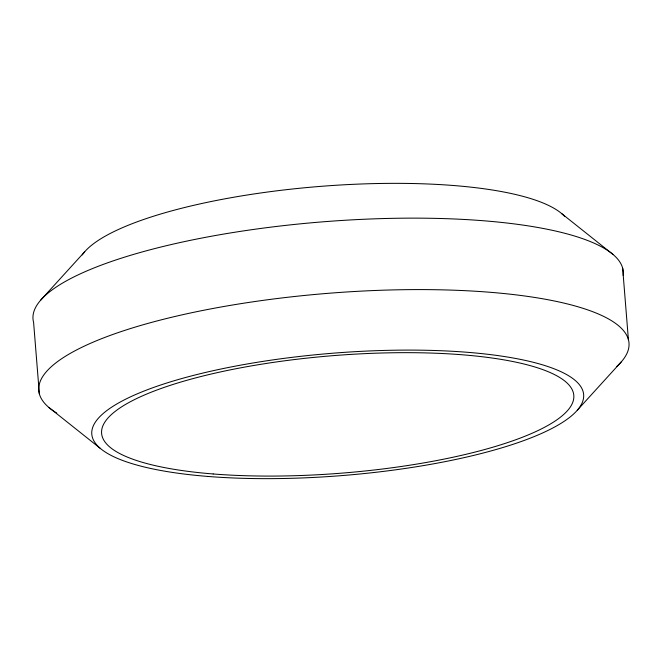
<?xml version="1.0" encoding="UTF-8"?>
<svg xmlns="http://www.w3.org/2000/svg" width="662" height="662" viewBox="0 0 662 662"><rect width="100%" height="100%" fill="white"/><g stroke="black" fill="none" stroke-linecap="round" stroke-linejoin="round"><path stroke-width="0.99" d="M40.605 300.25L84.695 251.783M577.305 410.217L621.395 361.75M561.839 213.727L613.178 254.589M48.822 407.411L100.161 448.273M622.652 268.16L628.404 339.614M39.348 393.84L33.596 322.386A296.071 73.631 -4.6 0 1 323.056 221.811A296.071 73.631 -4.6 0 1 623.149 275.367M82.254 254.92A246.727 61.359 -4.6 0 1 320.069 186.411A246.727 61.359 -4.6 0 1 564.686 216.449M56.783 413.088A296.071 73.631 -4.6 0 1 324.86 293.589A296.071 73.631 -4.6 0 1 616.661 366.566M207.984 476.45A246.727 61.359 -4.6 0 0 583.561 397.788A246.727 61.359 -4.6 0 0 221.58 368.883A246.727 61.359 -4.6 0 0 207.984 476.45M213.172 473.967A236.855 58.901 -4.6 0 0 573.731 398.45A236.855 58.901 -4.6 0 0 226.222 370.703A236.855 58.901 -4.6 0 0 213.172 473.967"/></g></svg>
